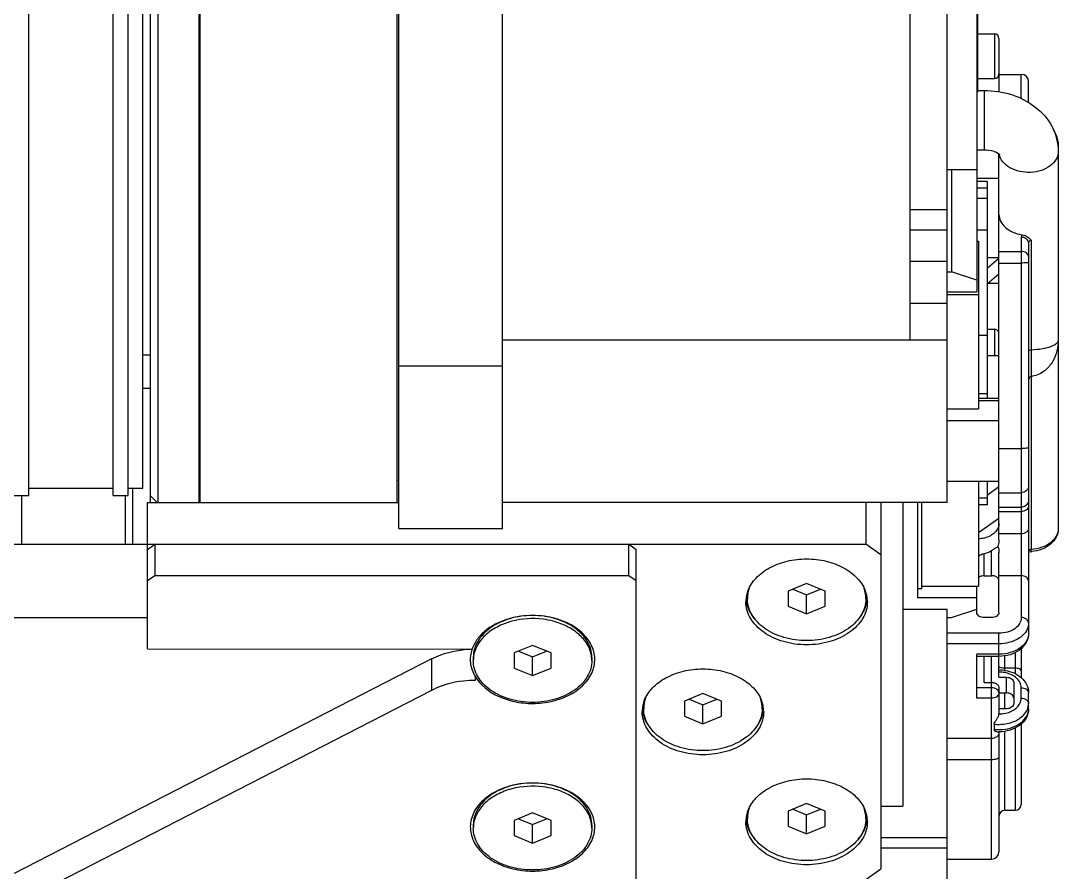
# Model space of a CAD drawing. Header units: millimetres. Extents: x 0 to 841, y 0 to 594.
# Drawn here: x 315.53 to 350.55, y 300.23 to 328.98 of the extents above; entities that cross this region are included whole.
import ezdxf

# ---------------------------------------------------------------- set-up
doc = ezdxf.new("R2010")
doc.units = ezdxf.units.MM
doc.header["$LTSCALE"] = 46.255
doc.layers.get('0').update_dxf_attribs({"linetype": 'CONTINUOUS'})
doc.layers.add('AXIS', color=7, linetype='CONTINUOUS')

msp = doc.modelspace()

# ---------------------------------------------------------------- linework, layer by layer
at = {"color": 7, "linetype": 'CONTINUOUS'}
for p, q in [((320.155, 344.201), (320.155, 312.718)), ((328.296, 311.834), (328.296, 344.201)), ((331.796, 311.834), (331.796, 344.201)), ((346.796, 312.718), (346.796, 344.201)), ((318.655, 312.951), (318.655, 343.951)), ((319.155, 312.951), (319.155, 343.951)), ((319.905, 343.951), (319.905, 312.718)), ((319.655, 313.201), (319.655, 343.701)), ((345.546, 318.198), (345.546, 343.443)), ((347.796, 332.951), (347.796, 323.952)), ((315.805, 312.951), (315.805, 331.03)), ((347.816, 330.326), (347.816, 326.576)), ((347.816, 328.53), (348.396, 328.53)), ((348.396, 328.53), (348.396, 327.03)), ((348.546, 328.38), (348.546, 327.18)), ((347.816, 327.03), (348.396, 327.03)), ((348.546, 327.166), (349.296, 327.166)), ((348.546, 327.166), (348.546, 326.577)), ((349.296, 326.341), (349.296, 327.166)), ((349.546, 326.208), (349.546, 326.916)), ((347.816, 326.576), (347.796, 326.557)), ((347.816, 326.623), (348.046, 326.623)), ((348.046, 326.623), (348.046, 324.623)), ((347.796, 324.623), (348.046, 324.623)), ((350.546, 324.811), (350.546, 311.834)), ((348.546, 311.458), (348.546, 324.482)), ((321.586, 324.035), (321.555, 324.035)), ((346.946, 323.951), (346.946, 320.497)), ((347.796, 323.951), (347.796, 319.825)), ((347.796, 323.666), (348.546, 323.666)), ((348.146, 323.545), (347.796, 323.545)), ((348.146, 323.545), (348.146, 316.221)), ((348.146, 323.325), (347.796, 323.325)), ((348.146, 322.971), (347.796, 322.971)), ((321.586, 322.535), (321.555, 322.535)), ((345.546, 322.608), (346.796, 322.608)), ((345.546, 321.92), (346.796, 321.92)), ((348.146, 321.911), (347.796, 321.911)), ((347.796, 321.534), (347.851, 321.534)), ((347.851, 321.534), (347.851, 315.876)), ((349.296, 321.666), (349.296, 308.829)), ((349.546, 321.49), (349.546, 308.299)), ((349.63, 321.569), (349.637, 321.56)), ((349.637, 321.56), (349.637, 311.13)), ((348.546, 321.19), (349.296, 321.19)), ((346.796, 320.85), (345.546, 320.85)), ((348.146, 320.982), (348.546, 320.982)), ((348.546, 320.956), (348.146, 320.611)), ((348.546, 320.797), (349.296, 320.797)), ((346.796, 320.497), (346.946, 320.497)), ((347.796, 320.214), (346.946, 320.497)), ((348.546, 320.426), (348.146, 320.08)), ((348.183, 320.113), (348.546, 320.113)), ((346.796, 319.825), (347.796, 319.825)), ((346.796, 319.738), (347.851, 319.738)), ((346.796, 319.436), (345.546, 319.436)), ((347.851, 318.357), (348.146, 318.357)), ((348.146, 318.56), (348.396, 318.56)), ((348.396, 318.56), (348.396, 317.681)), ((346.796, 318.198), (331.796, 318.198)), ((319.655, 317.701), (319.905, 317.701)), ((348.146, 317.681), (348.546, 317.681)), ((331.796, 317.315), (328.296, 317.315)), ((319.655, 316.574), (319.905, 316.574)), ((321.586, 316.729), (321.555, 316.729)), ((347.851, 316.392), (348.146, 316.392)), ((348.546, 316.221), (347.851, 316.221)), ((346.796, 315.876), (347.851, 315.876)), ((348.546, 316.148), (347.851, 316.148)), ((348.546, 315.476), (346.796, 315.476)), ((321.586, 315.229), (321.555, 315.229)), ((348.546, 314.538), (349.296, 314.538)), ((348.546, 313.428), (346.796, 313.428)), ((347.851, 313.428), (347.851, 309.884)), ((348.146, 313.428), (348.146, 312.64)), ((315.805, 313.201), (318.655, 313.201)), ((319.155, 313.201), (319.655, 313.201)), ((319.305, 313.201), (319.305, 311.304)), ((348.146, 312.966), (348.546, 313.249)), ((348.546, 313.043), (349.296, 313.043)), ((315.305, 312.951), (315.805, 312.951)), ((315.555, 312.951), (315.555, 311.304)), ((318.655, 312.951), (319.155, 312.951)), ((319.055, 312.951), (319.055, 311.304)), ((319.805, 312.718), (328.296, 312.718)), ((319.805, 307.769), (319.805, 312.718)), ((319.905, 312.951), (320.138, 312.718)), ((346.796, 312.718), (331.796, 312.718)), ((344.055, 312.718), (344.055, 311.304)), ((344.555, 312.718), (344.555, 300.344)), ((345.296, 312.718), (345.296, 302.465)), ((345.796, 312.718), (345.796, 309.501)), ((345.946, 309.799), (345.946, 312.718)), ((348.146, 312.86), (347.851, 312.86)), ((348.146, 312.64), (347.851, 312.64)), ((348.546, 312.556), (349.296, 312.556)), ((348.546, 312.411), (349.296, 312.411)), ((347.851, 311.696), (348.546, 312.188)), ((328.296, 311.834), (331.796, 311.834)), ((349.296, 311.658), (348.546, 311.658)), ((305.555, 311.304), (344.055, 311.304)), ((319.805, 311.127), (320.055, 311.304)), ((320.055, 311.304), (320.055, 310.243)), ((336.055, 311.304), (336.305, 311.127)), ((336.055, 310.243), (336.055, 311.304)), ((344.555, 310.951), (344.055, 311.304)), ((336.305, 299.107), (336.305, 311.127)), ((348.046, 310.243), (348.046, 310.981)), ((348.296, 310.243), (348.296, 311.086)), ((348.546, 309.006), (348.546, 311.013)), ((320.055, 310.243), (319.805, 310.067)), ((336.055, 310.243), (320.055, 310.243)), ((336.305, 310.067), (336.055, 310.243)), ((348.046, 310.243), (348.296, 310.243)), ((349.296, 310.243), (348.546, 310.243)), ((342.055, 309.976), (341.43, 309.721)), ((342.68, 309.721), (342.055, 309.976)), ((345.946, 309.884), (347.851, 309.884)), ((347.796, 309.006), (347.796, 309.884)), ((340.055, 309.572), (340.055, 309.466)), ((341.43, 309.721), (341.43, 309.211)), ((341.585, 309.784), (342.055, 309.592)), ((342.055, 309.592), (342.526, 309.784)), ((342.055, 308.955), (342.055, 309.592)), ((342.68, 309.211), (342.68, 309.721)), ((344.055, 309.572), (344.055, 309.466)), ((345.946, 309.799), (345.796, 309.799)), ((341.43, 309.211), (342.055, 308.955)), ((342.055, 308.955), (342.68, 309.211)), ((347.796, 309.501), (345.796, 309.501)), ((309.805, 308.829), (319.805, 308.829)), ((345.296, 309.112), (346.796, 309.112)), ((346.796, 295.571), (346.796, 309.112)), ((346.796, 308.829), (346.946, 308.829)), ((346.946, 308.829), (347.796, 309.112)), ((348.296, 308.829), (348.046, 308.829)), ((348.546, 308.299), (346.796, 308.299)), ((348.546, 306.814), (348.546, 308.299)), ((332.805, 307.89), (332.18, 307.635)), ((333.43, 307.635), (332.805, 307.89)), ((348.546, 307.945), (346.796, 307.945)), ((349.296, 307.792), (349.296, 306.79)), ((329.398, 307.431), (315.305, 300.191)), ((319.805, 307.769), (330.769, 307.768)), ((329.398, 307.431), (329.398, 306.37)), ((330.805, 307.486), (330.805, 307.38)), ((332.18, 307.635), (332.18, 307.125)), ((332.335, 307.698), (332.805, 307.506)), ((332.805, 307.506), (333.276, 307.698)), ((332.805, 306.869), (332.805, 307.506)), ((333.43, 307.125), (333.43, 307.635)), ((334.805, 307.486), (334.805, 307.38)), ((348.546, 307.592), (347.796, 307.592)), ((347.796, 306.107), (347.796, 307.592)), ((348.546, 307.519), (347.796, 307.519)), ((348.046, 306.637), (348.046, 307.519)), ((348.296, 300.674), (348.296, 307.521)), ((348.746, 307.039), (348.746, 307.543)), ((349.096, 307.651), (349.096, 306.931)), ((332.18, 307.125), (332.805, 306.869)), ((332.805, 306.869), (333.43, 307.125)), ((349.096, 307.117), (348.746, 307.117)), ((330.867, 306.843), (330.867, 306.708)), ((348.546, 306.814), (348.796, 306.814)), ((348.796, 306.284), (348.796, 306.814)), ((348.296, 306.46), (347.796, 306.46)), ((348.046, 306.637), (348.296, 306.637)), ((348.546, 306.46), (348.546, 305.577)), ((349.046, 306.637), (349.046, 305.93)), ((349.296, 306.107), (349.296, 306.46)), ((329.398, 306.37), (316.305, 299.644)), ((338.555, 306.264), (337.93, 306.009)), ((338.085, 306.072), (338.555, 305.879)), ((339.18, 306.009), (338.555, 306.264)), ((338.555, 305.879), (339.026, 306.072)), ((348.296, 306.107), (347.796, 306.107)), ((348.546, 306.284), (348.796, 306.284)), ((348.746, 305.753), (348.746, 306.284)), ((349.546, 305.753), (349.546, 306.284)), ((336.555, 305.859), (336.555, 305.753)), ((337.93, 306.009), (337.93, 305.498)), ((338.555, 305.243), (338.555, 305.879)), ((339.18, 305.498), (339.18, 306.009)), ((340.555, 305.859), (340.555, 305.753)), ((348.796, 305.753), (348.546, 305.753)), ((337.93, 305.498), (338.555, 305.243)), ((338.555, 305.243), (339.18, 305.498)), ((348.379, 305.233), (348.379, 305.056)), ((348.546, 304.975), (348.546, 300.924)), ((348.746, 302.324), (348.746, 304.995)), ((349.096, 305.109), (349.096, 302.324)), ((349.296, 305.247), (349.296, 302.524)), ((348.296, 304.748), (346.796, 304.748)), ((348.296, 304.031), (346.796, 304.031)), ((342.055, 302.551), (341.43, 302.296)), ((342.68, 302.296), (342.055, 302.551)), ((332.805, 302.233), (332.18, 301.978)), ((333.43, 301.978), (332.805, 302.233)), ((341.43, 302.296), (341.43, 301.786)), ((341.585, 302.359), (342.055, 302.167)), ((342.055, 302.167), (342.526, 302.359)), ((342.68, 301.786), (342.68, 302.296)), ((344.555, 302.465), (345.296, 302.465)), ((348.746, 302.324), (349.096, 302.324)), ((330.805, 301.829), (330.805, 301.723)), ((332.18, 301.978), (332.18, 301.468)), ((332.335, 302.041), (332.805, 301.849)), ((332.805, 301.849), (333.276, 302.041)), ((332.805, 301.213), (332.805, 301.849)), ((333.43, 301.468), (333.43, 301.978)), ((334.805, 301.829), (334.805, 301.723)), ((340.055, 302.147), (340.055, 302.041)), ((342.055, 301.531), (342.055, 302.167)), ((344.055, 302.147), (344.055, 302.041)), ((341.43, 301.786), (342.055, 301.531)), ((342.055, 301.531), (342.68, 301.786)), ((332.18, 301.468), (332.805, 301.213)), ((332.805, 301.213), (333.43, 301.468)), ((344.555, 301.405), (346.796, 301.405)), ((344.555, 301.051), (346.796, 301.051)), ((346.796, 300.674), (348.296, 300.674)), ((344.055, 299.99), (344.555, 300.344))]:
    msp.add_line(p, q, dxfattribs=at)
at = {"color": 2, "linetype": 'CONTINUOUS'}
for p, q in [((324.345, 312.718), (324.34, 312.719)), ((324.833, 312.719), (324.828, 312.718))]:
    msp.add_line(p, q, dxfattribs=at)
at = {"color": 7, "linetype": 'CONTINUOUS'}
msp.add_lwpolyline([(350.546, 324.811), (350.512, 325.044), (350.397, 325.283), (350.364, 325.319)], dxfattribs=at)
for centre, radius, start, end in [((348.396, 328.38), 0.15, 0, 90), ((348.396, 327.18), 0.15, 270, 360), ((349.296, 326.916), 0.25, 0, 90), ((348.384, 324.281), 0.259, 49.0393, 50.5025), ((348.396, 318.41), 0.15, 18, 90), ((349.548, 317.768), 0.802, 276.4286, 279.1214), ((349.548, 312.343), 1.289, 273.6934, 274.5695), ((341.061, 309.571), 1.006, 172.4814, 179.9845), ((341.059, 309.466), 1.003, 173.9733, 179.991), ((343.05, 309.571), 1.006, 0.0155, 7.5186), ((343.052, 309.466), 1.003, 0.009, 6.0267), ((332.775, 306.137), 2.761, 100.2606, 105.4884), ((332.793, 306.043), 2.856, 97.6499, 100.2773), ((332.805, 305.95), 2.95, 89.9926, 97.639), ((331.809, 307.38), 1.003, 173.9697, 179.9912), ((333.802, 307.38), 1.003, 0.0088, 6.0303), ((348.546, 305.94), 1.051, 89.1036, 89.9996), ((348.547, 305.946), 1.045, 79.2797, 89.1374), ((348.296, 306.288), 0.349, 85.9298, 89.9926), ((337.561, 305.859), 1.006, 172.4814, 179.9845), ((337.559, 305.753), 1.003, 173.9733, 179.991), ((339.55, 305.859), 1.006, 0.0155, 7.5186), ((339.552, 305.753), 1.003, 0.009, 6.0267), ((348.546, 306.453), 1.407, 263.1866, 270.0704), ((348.546, 306.288), 1.315, 266.917, 269.9977), ((348.547, 306.458), 1.411, 270.0397, 274.9245), ((349.096, 302.524), 0.2, 270, 360), ((341.061, 302.147), 1.006, 172.4814, 179.9845), ((343.05, 302.147), 1.006, 0.0155, 7.5186), ((348.746, 302.124), 0.2, 90, 180), ((331.809, 301.723), 1.003, 173.9697, 179.9912), ((333.802, 301.723), 1.003, 0.0088, 6.0303), ((341.059, 302.041), 1.003, 173.9733, 179.991), ((343.052, 302.041), 1.003, 0.009, 6.0267), ((348.296, 300.924), 0.25, 270, 360)]:
    msp.add_arc(centre, radius, start, end, dxfattribs=at)
for points, knots in [([(348.046, 326.623), (348.358, 326.623), (348.975, 326.532), (349.798, 326.117), (350.396, 325.436), (350.546, 324.849), (350.546, 324.562)], [0, 0, 0, 0, 0.261558, 0.514643, 0.759073, 1, 1, 1, 1]), ([(350.476, 325.065), (350.488, 325.045), (350.527, 324.966), (350.546, 324.876), (350.546, 324.811)], [0, 0, 0, 0, 0.260547, 1, 1, 1, 1]), ([(348.046, 324.623), (348.155, 324.623), (348.332, 324.598), (348.497, 324.524), (348.549, 324.481)], [0, 0, 0, 0, 0.614755, 1, 1, 1, 1]), ([(350.546, 324.562), (350.546, 324.473), (350.491, 324.281), (350.277, 324.056), (349.972, 323.905), (349.614, 323.841), (349.248, 323.871), (348.919, 323.992), (348.667, 324.191), (348.574, 324.375), (348.556, 324.466)], [0, 0, 0, 0, 0.103717, 0.219277, 0.350269, 0.492103, 0.635767, 0.771586, 0.892878, 1, 1, 1, 1]), ([(348.546, 322.441), (348.546, 322.361), (348.589, 322.193), (348.761, 321.983), (349.013, 321.827), (349.213, 321.77), (349.318, 321.753)], [0, 0, 0, 0, 0.21436, 0.449027, 0.712414, 1, 1, 1, 1]), ([(349.546, 321.49), (349.546, 321.538), (349.472, 321.643), (349.358, 321.666), (349.296, 321.666)], [0, 0, 0, 0, 0.440232, 1, 1, 1, 1]), ([(349.318, 321.753), (349.384, 321.742), (349.504, 321.698), (349.592, 321.611), (349.63, 321.569)], [0, 0, 0, 0, 0.541221, 1, 1, 1, 1]), ([(349.637, 321.56), (349.614, 321.559), (349.572, 321.548), (349.546, 321.508), (349.546, 321.49)], [0, 0, 0, 0, 0.558414, 1, 1, 1, 1]), ([(349.546, 321.013), (349.546, 321.061), (349.472, 321.166), (349.358, 321.19), (349.296, 321.19)], [0, 0, 0, 0, 0.440232, 1, 1, 1, 1]), ([(349.546, 320.817), (349.546, 320.815), (349.538, 320.812), (349.525, 320.809), (349.501, 320.805), (349.457, 320.802), (349.387, 320.798), (349.328, 320.797), (349.296, 320.797)], [0, 0, 0, 0, 0.0242, 0.082343, 0.17496, 0.298683, 0.62066, 1, 1, 1, 1]), ([(350.546, 318.198), (350.546, 318.154), (350.498, 318.083), (350.404, 318.021), (350.247, 317.948), (349.988, 317.886), (349.762, 317.865), (349.637, 317.861)], [0, 0, 0, 0, 0.129349, 0.221279, 0.336035, 0.633317, 1, 1, 1, 1]), ([(350.546, 318.198), (350.546, 318.077), (350.517, 317.828), (350.375, 317.467), (350.107, 317.135), (349.829, 317.001), (349.675, 316.976)], [0, 0, 0, 0, 0.225721, 0.458656, 0.710353, 1, 1, 1, 1]), ([(349.637, 317.861), (349.615, 317.86), (349.585, 317.858), (349.546, 317.838), (349.546, 317.827)], [0, 0, 0, 0, 0.672331, 1, 1, 1, 1]), ([(349.637, 316.971), (349.614, 316.968), (349.573, 316.942), (349.555, 316.901), (349.55, 316.882)], [0, 0, 0, 0, 0.541087, 1, 1, 1, 1]), ([(349.546, 314.557), (349.546, 314.555), (349.538, 314.552), (349.525, 314.549), (349.501, 314.546), (349.457, 314.542), (349.387, 314.539), (349.328, 314.538), (349.296, 314.538)], [0, 0, 0, 0, 0.0242, 0.082343, 0.17496, 0.298683, 0.62066, 1, 1, 1, 1]), ([(349.546, 313.292), (349.546, 313.228), (349.493, 313.096), (349.36, 313.043), (349.296, 313.043)], [0, 0, 0, 0, 0.499474, 1, 1, 1, 1]), ([(349.527, 312.71), (349.509, 312.665), (349.444, 312.585), (349.345, 312.556), (349.296, 312.556)], [0, 0, 0, 0, 0.499535, 1, 1, 1, 1]), ([(349.546, 312.588), (349.546, 312.539), (349.472, 312.434), (349.358, 312.411), (349.296, 312.411)], [0, 0, 0, 0, 0.440232, 1, 1, 1, 1]), ([(348.51, 311.847), (348.46, 311.739), (348.253, 311.552), (347.992, 311.49), (347.852, 311.482)], [0, 0, 0, 0, 0.457281, 1, 1, 1, 1]), ([(349.546, 311.834), (349.546, 311.786), (349.472, 311.681), (349.358, 311.658), (349.296, 311.658)], [0, 0, 0, 0, 0.440232, 1, 1, 1, 1]), ([(350.546, 311.834), (350.546, 311.746), (350.493, 311.558), (350.285, 311.335), (349.988, 311.182), (349.757, 311.138), (349.637, 311.13)], [0, 0, 0, 0, 0.21119, 0.445971, 0.711731, 1, 1, 1, 1]), ([(350.546, 311.834), (350.546, 311.734), (350.494, 311.526), (350.284, 311.279), (349.991, 311.116), (349.766, 311.068), (349.65, 311.058)], [0, 0, 0, 0, 0.233927, 0.475504, 0.731081, 1, 1, 1, 1]), ([(348.546, 311.458), (348.546, 311.44), (348.543, 311.364), (348.527, 311.289), (348.511, 311.234)], [0, 0, 0, 0, 0.239246, 1, 1, 1, 1]), ([(348.046, 310.981), (348.028, 310.976), (347.957, 310.955), (347.887, 310.921), (347.848, 310.882)], [0, 0, 0, 0, 0.259545, 1, 1, 1, 1]), ([(348.296, 311.086), (348.278, 311.074), (348.199, 311.029), (348.113, 310.998), (348.046, 310.981)], [0, 0, 0, 0, 0.240693, 1, 1, 1, 1]), ([(348.511, 311.234), (348.487, 311.209), (348.415, 311.158), (348.341, 311.114), (348.296, 311.086)], [0, 0, 0, 0, 0.397886, 1, 1, 1, 1]), ([(349.637, 311.13), (349.628, 311.13), (349.596, 311.125), (349.564, 311.105), (349.553, 311.084)], [0, 0, 0, 0, 0.280469, 1, 1, 1, 1]), ([(349.631, 311.057), (349.633, 311.057), (349.634, 311.066), (349.637, 311.087), (349.637, 311.112), (349.637, 311.13)], [0, 0, 0, 0, 0.076815, 0.271384, 1, 1, 1, 1]), ([(348.046, 310.243), (348.027, 310.243), (347.957, 310.238), (347.886, 310.209), (347.848, 310.174)], [0, 0, 0, 0, 0.267745, 1, 1, 1, 1]), ([(348.473, 310.192), (348.461, 310.2), (348.407, 310.231), (348.344, 310.243), (348.296, 310.243)], [0, 0, 0, 0, 0.23556, 1, 1, 1, 1]), ([(349.546, 310.067), (349.546, 310.115), (349.472, 310.22), (349.358, 310.243), (349.296, 310.243)], [0, 0, 0, 0, 0.440232, 1, 1, 1, 1]), ([(348.546, 310.067), (348.546, 310.078), (348.539, 310.128), (348.504, 310.17), (348.473, 310.192)], [0, 0, 0, 0, 0.234393, 1, 1, 1, 1]), ([(340.118, 309.817), (340.111, 309.797), (340.084, 309.717), (340.067, 309.633), (340.061, 309.571)], [0, 0, 0, 0, 0.252964, 1, 1, 1, 1]), ([(344.05, 309.571), (344.047, 309.592), (344.036, 309.675), (344.014, 309.757), (343.993, 309.817)], [0, 0, 0, 0, 0.247918, 1, 1, 1, 1]), ([(344.055, 309.466), (344.055, 309.373), (344.028, 309.183), (343.91, 308.913), (343.721, 308.667), (343.375, 308.373), (342.812, 308.119), (342.055, 308.017), (341.299, 308.119), (340.735, 308.373), (340.389, 308.667), (340.2, 308.913), (340.082, 309.183), (340.055, 309.373), (340.055, 309.466)], [0, 0, 0, 0, 0.05173, 0.105334, 0.162249, 0.223216, 0.356476, 0.5, 0.643524, 0.776784, 0.837751, 0.894666, 0.94827, 1, 1, 1, 1]), ([(332.805, 308.9), (332.548, 308.9), (332.163, 308.848), (331.696, 308.673), (331.391, 308.499), (331.139, 308.285), (330.95, 308.038), (330.832, 307.769), (330.805, 307.579), (330.805, 307.486)], [0, 0, 0, 0, 0.28679, 0.42395, 0.553971, 0.675795, 0.789521, 0.896634, 1, 1, 1, 1]), ([(334.805, 307.486), (334.805, 307.579), (334.778, 307.769), (334.66, 308.038), (334.471, 308.285), (334.219, 308.499), (333.915, 308.673), (333.447, 308.848), (333.063, 308.9), (332.805, 308.9)], [0, 0, 0, 0, 0.103366, 0.210479, 0.324205, 0.446029, 0.57605, 0.71321, 1, 1, 1, 1]), ([(348.046, 308.829), (347.985, 308.829), (347.871, 308.853), (347.796, 308.958), (347.796, 309.006)], [0, 0, 0, 0, 0.559768, 1, 1, 1, 1]), ([(348.546, 309.006), (348.546, 308.958), (348.472, 308.853), (348.358, 308.829), (348.296, 308.829)], [0, 0, 0, 0, 0.440232, 1, 1, 1, 1]), ([(349.296, 308.829), (349.296, 308.759), (349.251, 308.608), (349.076, 308.435), (348.831, 308.324), (348.643, 308.299), (348.546, 308.299)], [0, 0, 0, 0, 0.209484, 0.444665, 0.712006, 1, 1, 1, 1]), ([(349.546, 308.652), (349.546, 308.701), (349.472, 308.806), (349.358, 308.829), (349.296, 308.829)], [0, 0, 0, 0, 0.440232, 1, 1, 1, 1]), ([(332.038, 308.797), (331.886, 308.755), (331.599, 308.648), (331.223, 308.413), (330.934, 308.12), (330.807, 307.887), (330.766, 307.769)], [0, 0, 0, 0, 0.278354, 0.538675, 0.778499, 1, 1, 1, 1]), ([(332.102, 308.704), (331.931, 308.658), (331.683, 308.564), (331.391, 308.386), (331.148, 308.19), (330.958, 307.952), (330.846, 307.688), (330.818, 307.552), (330.811, 307.485)], [0, 0, 0, 0, 0.283325, 0.417145, 0.544788, 0.781097, 0.892087, 1, 1, 1, 1]), ([(333.508, 308.704), (333.395, 308.734), (332.931, 308.824), (332.444, 308.795), (332.102, 308.704)], [0, 0, 0, 0, 0.24902, 1, 1, 1, 1]), ([(334.8, 307.485), (334.793, 307.552), (334.764, 307.688), (334.653, 307.952), (334.463, 308.19), (334.22, 308.386), (333.927, 308.564), (333.68, 308.658), (333.508, 308.704)], [0, 0, 0, 0, 0.107913, 0.218903, 0.455212, 0.582855, 0.716675, 1, 1, 1, 1]), ([(349.546, 308.652), (349.546, 308.578), (349.51, 308.421), (349.414, 308.293), (349.355, 308.237)], [0, 0, 0, 0, 0.479609, 1, 1, 1, 1]), ([(349.546, 308.299), (349.546, 308.191), (349.485, 307.967), (349.246, 307.711), (348.918, 307.554), (348.672, 307.519), (348.546, 307.519)], [0, 0, 0, 0, 0.232515, 0.473909, 0.730703, 1, 1, 1, 1]), ([(349.546, 308.299), (349.546, 308.205), (349.486, 308.004), (349.253, 307.774), (348.925, 307.625), (348.675, 307.592), (348.546, 307.592)], [0, 0, 0, 0, 0.209493, 0.444666, 0.711995, 1, 1, 1, 1]), ([(349.355, 308.237), (349.307, 308.19), (349.073, 308.014), (348.77, 307.945), (348.546, 307.945)], [0, 0, 0, 0, 0.230386, 1, 1, 1, 1]), ([(329.398, 307.431), (329.499, 307.483), (329.933, 307.672), (330.41, 307.758), (330.769, 307.768)], [0, 0, 0, 0, 0.2406, 1, 1, 1, 1]), ([(330.763, 307.767), (330.71, 307.618), (330.665, 307.288), (330.786, 306.981), (330.867, 306.843)], [0, 0, 0, 0, 0.496565, 1, 1, 1, 1]), ([(334.805, 307.38), (334.805, 307.287), (334.778, 307.097), (334.66, 306.827), (334.471, 306.581), (334.126, 306.287), (333.682, 306.087), (333.194, 305.983), (332.805, 305.956), (332.416, 305.983), (331.929, 306.087), (331.485, 306.287), (331.139, 306.581), (330.95, 306.827), (330.832, 307.097), (330.805, 307.287), (330.805, 307.38)], [0, 0, 0, 0, 0.051692, 0.105258, 0.162132, 0.223055, 0.356218, 0.427422, 0.5, 0.572578, 0.643782, 0.776945, 0.837868, 0.894742, 0.948308, 1, 1, 1, 1]), ([(348.67, 307.122), (348.639, 307.127), (348.593, 307.135), (348.546, 307.173), (348.546, 307.191)], [0, 0, 0, 0, 0.638371, 1, 1, 1, 1]), ([(349.296, 307.043), (349.296, 307.069), (349.21, 307.113), (349.144, 307.117), (349.096, 307.117)], [0, 0, 0, 0, 0.35425, 1, 1, 1, 1]), ([(330.867, 306.843), (331.04, 306.55), (331.497, 306.198), (332.2, 305.972), (332.601, 305.93), (332.805, 305.93)], [0, 0, 0, 0, 0.459791, 0.724171, 1, 1, 1, 1]), ([(348.546, 307.064), (348.617, 307.064), (348.887, 307.043), (349.155, 306.931), (349.304, 306.797)], [0, 0, 0, 0, 0.261195, 1, 1, 1, 1]), ([(349.296, 306.46), (349.296, 306.519), (349.266, 306.642), (349.143, 306.797), (348.962, 306.913), (348.818, 306.958), (348.741, 306.973)], [0, 0, 0, 0, 0.215193, 0.449927, 0.712799, 1, 1, 1, 1]), ([(348.796, 306.814), (348.858, 306.814), (348.972, 306.791), (349.046, 306.686), (349.046, 306.637)], [0, 0, 0, 0, 0.559768, 1, 1, 1, 1]), ([(330.867, 306.708), (330.737, 306.708), (330.233, 306.68), (329.731, 306.542), (329.398, 306.37)], [0, 0, 0, 0, 0.258432, 1, 1, 1, 1]), ([(348.321, 306.636), (348.335, 306.635), (348.389, 306.628), (348.441, 306.608), (348.473, 306.585)], [0, 0, 0, 0, 0.263239, 1, 1, 1, 1]), ([(348.546, 306.284), (348.546, 306.32), (348.507, 306.399), (348.432, 306.436), (348.39, 306.448)], [0, 0, 0, 0, 0.4514, 1, 1, 1, 1]), ([(348.473, 306.585), (348.484, 306.578), (348.522, 306.546), (348.546, 306.496), (348.546, 306.46)], [0, 0, 0, 0, 0.277318, 1, 1, 1, 1]), ([(349.296, 306.46), (349.358, 306.46), (349.472, 306.437), (349.546, 306.332), (349.546, 306.284)], [0, 0, 0, 0, 0.559768, 1, 1, 1, 1]), ([(336.618, 306.104), (336.611, 306.084), (336.584, 306.004), (336.567, 305.921), (336.561, 305.859)], [0, 0, 0, 0, 0.252964, 1, 1, 1, 1]), ([(340.55, 305.859), (340.547, 305.879), (340.536, 305.963), (340.514, 306.045), (340.493, 306.104)], [0, 0, 0, 0, 0.247918, 1, 1, 1, 1]), ([(348.546, 306.284), (348.546, 306.235), (348.472, 306.13), (348.358, 306.107), (348.296, 306.107)], [0, 0, 0, 0, 0.440263, 1, 1, 1, 1]), ([(349.046, 306.107), (349.046, 306.155), (348.972, 306.26), (348.858, 306.284), (348.796, 306.284)], [0, 0, 0, 0, 0.440232, 1, 1, 1, 1]), ([(349.163, 305.805), (349.204, 305.847), (349.271, 305.94), (349.296, 306.053), (349.296, 306.107)], [0, 0, 0, 0, 0.519136, 1, 1, 1, 1]), ([(349.296, 306.107), (349.358, 306.107), (349.472, 306.084), (349.546, 305.978), (349.546, 305.93)], [0, 0, 0, 0, 0.559768, 1, 1, 1, 1]), ([(340.555, 305.753), (340.555, 305.66), (340.528, 305.47), (340.41, 305.201), (340.221, 304.954), (339.875, 304.661), (339.312, 304.406), (338.555, 304.304), (337.799, 304.406), (337.235, 304.661), (336.889, 304.954), (336.7, 305.201), (336.582, 305.47), (336.555, 305.66), (336.555, 305.753)], [0, 0, 0, 0, 0.05173, 0.105334, 0.162249, 0.223216, 0.356476, 0.5, 0.643524, 0.776784, 0.837751, 0.894666, 0.94827, 1, 1, 1, 1]), ([(349.546, 305.753), (349.546, 305.645), (349.485, 305.421), (349.246, 305.165), (348.918, 305.008), (348.672, 304.973), (348.546, 304.973)], [0, 0, 0, 0, 0.232503, 0.473844, 0.730648, 1, 1, 1, 1]), ([(348.546, 305.577), (348.592, 305.577), (348.767, 305.588), (348.94, 305.644), (349.049, 305.713)], [0, 0, 0, 0, 0.26147, 1, 1, 1, 1]), ([(348.668, 305.051), (348.785, 305.062), (349.008, 305.109), (349.296, 305.263), (349.496, 305.483), (349.546, 305.667), (349.546, 305.753)], [0, 0, 0, 0, 0.288189, 0.553472, 0.788143, 1, 1, 1, 1]), ([(349.046, 305.93), (349.046, 305.882), (348.972, 305.777), (348.858, 305.753), (348.796, 305.753)], [0, 0, 0, 0, 0.440232, 1, 1, 1, 1]), ([(349.079, 305.332), (349.129, 305.354), (349.301, 305.445), (349.45, 305.597), (349.505, 305.728)], [0, 0, 0, 0, 0.275501, 1, 1, 1, 1]), ([(348.379, 305.233), (348.379, 305.262), (348.417, 305.32), (348.475, 305.397), (348.526, 305.483), (348.546, 305.547), (348.546, 305.577)], [0, 0, 0, 0, 0.226231, 0.49545, 0.767946, 1, 1, 1, 1]), ([(348.379, 305.233), (348.439, 305.226), (348.676, 305.213), (348.918, 305.26), (349.079, 305.332)], [0, 0, 0, 0, 0.255552, 1, 1, 1, 1]), ([(348.476, 304.975), (348.454, 304.976), (348.41, 304.991), (348.379, 305.033), (348.379, 305.056)], [0, 0, 0, 0, 0.482722, 1, 1, 1, 1]), ([(348.546, 304.925), (348.546, 304.877), (348.472, 304.772), (348.358, 304.748), (348.296, 304.748)], [0, 0, 0, 0, 0.440232, 1, 1, 1, 1]), ([(348.546, 304.118), (348.546, 304.086), (348.436, 304.035), (348.356, 304.031), (348.296, 304.031)], [0, 0, 0, 0, 0.348793, 1, 1, 1, 1]), ([(332.805, 303.243), (332.548, 303.243), (332.163, 303.191), (331.696, 303.016), (331.391, 302.842), (331.139, 302.628), (330.95, 302.381), (330.832, 302.112), (330.805, 301.922), (330.805, 301.829)], [0, 0, 0, 0, 0.28679, 0.42395, 0.553971, 0.675795, 0.789521, 0.896634, 1, 1, 1, 1]), ([(334.805, 301.829), (334.805, 301.922), (334.778, 302.112), (334.66, 302.381), (334.471, 302.628), (334.219, 302.842), (333.915, 303.016), (333.447, 303.191), (333.063, 303.243), (332.805, 303.243)], [0, 0, 0, 0, 0.103366, 0.210479, 0.324205, 0.446029, 0.57605, 0.71321, 1, 1, 1, 1]), ([(332.102, 303.047), (331.931, 303.001), (331.683, 302.908), (331.391, 302.729), (331.148, 302.533), (330.958, 302.295), (330.846, 302.031), (330.818, 301.895), (330.811, 301.828)], [0, 0, 0, 0, 0.283325, 0.417145, 0.544788, 0.781097, 0.892087, 1, 1, 1, 1]), ([(333.508, 303.047), (333.395, 303.077), (332.931, 303.167), (332.444, 303.138), (332.102, 303.047)], [0, 0, 0, 0, 0.24902, 1, 1, 1, 1]), ([(334.8, 301.828), (334.793, 301.895), (334.764, 302.031), (334.653, 302.295), (334.463, 302.533), (334.22, 302.729), (333.927, 302.908), (333.68, 303.001), (333.508, 303.047)], [0, 0, 0, 0, 0.107913, 0.218903, 0.455212, 0.582855, 0.716675, 1, 1, 1, 1]), ([(340.118, 302.392), (340.111, 302.372), (340.084, 302.292), (340.067, 302.209), (340.061, 302.146)], [0, 0, 0, 0, 0.252964, 1, 1, 1, 1]), ([(344.05, 302.146), (344.047, 302.167), (344.036, 302.25), (344.014, 302.332), (343.993, 302.392)], [0, 0, 0, 0, 0.247918, 1, 1, 1, 1]), ([(344.055, 302.041), (344.055, 301.948), (344.028, 301.758), (343.91, 301.488), (343.721, 301.242), (343.375, 300.949), (342.812, 300.694), (342.055, 300.592), (341.299, 300.694), (340.735, 300.949), (340.389, 301.242), (340.2, 301.488), (340.082, 301.758), (340.055, 301.948), (340.055, 302.041)], [0, 0, 0, 0, 0.05173, 0.105334, 0.162249, 0.223216, 0.356476, 0.5, 0.643524, 0.776784, 0.837751, 0.894666, 0.94827, 1, 1, 1, 1]), ([(334.805, 301.723), (334.805, 301.63), (334.778, 301.44), (334.66, 301.17), (334.471, 300.924), (334.126, 300.63), (333.682, 300.43), (333.194, 300.327), (332.805, 300.3), (332.416, 300.327), (331.929, 300.43), (331.485, 300.63), (331.139, 300.924), (330.95, 301.17), (330.832, 301.44), (330.805, 301.63), (330.805, 301.723)], [0, 0, 0, 0, 0.051692, 0.105258, 0.162132, 0.223055, 0.356218, 0.427422, 0.5, 0.572578, 0.643782, 0.776945, 0.837868, 0.894742, 0.948308, 1, 1, 1, 1])]:
    msp.add_open_spline(points, degree=3, knots=knots, dxfattribs=at)
for points in [[(348.554, 324.477), (348.558, 324.473), (348.562, 324.47), (348.566, 324.466)], [(349.318, 321.753), (349.305, 321.726), (349.296, 321.696), (349.296, 321.666)], [(349.546, 312.805), (349.546, 312.773), (349.54, 312.74), (349.527, 312.71)], [(348.546, 312.011), (348.546, 311.955), (348.533, 311.898), (348.51, 311.847)], [(348.511, 311.234), (348.532, 311.162), (348.546, 311.088), (348.546, 311.013)], [(349.553, 311.084), (349.549, 311.077), (349.546, 311.068), (349.546, 311.06)], [(349.582, 311.048), (349.598, 311.053), (349.614, 311.056), (349.631, 311.057)], [(348.746, 307.117), (348.721, 307.117), (348.695, 307.119), (348.67, 307.122)], [(349.304, 306.797), (349.374, 306.733), (349.435, 306.657), (349.477, 306.572)], [(348.39, 306.448), (348.36, 306.456), (348.328, 306.46), (348.296, 306.46)], [(349.477, 306.572), (349.521, 306.484), (349.546, 306.383), (349.546, 306.284)], [(349.049, 305.713), (349.09, 305.739), (349.129, 305.77), (349.163, 305.805)], [(349.505, 305.728), (349.531, 305.791), (349.546, 305.861), (349.546, 305.93)]]:
    msp.add_open_spline(points, degree=3, dxfattribs=at)
at = {"layer": 'AXIS', "color": 7, "linetype": 'CONTINUOUS'}
for p, q in [((321.555, 312.718), (321.555, 344.201)), ((321.586, 312.718), (321.586, 344.201)), ((328.236, 312.718), (328.236, 344.201)), ((346.796, 323.951), (347.796, 323.951)), ((328.296, 313.451), (328.236, 313.451))]:
    msp.add_line(p, q, dxfattribs=at)
for centre, radius, start, end in [((341.045, 309.358), 1.04, 167.9498, 179.9332), ((341.092, 309.348), 1.088, 160.9426, 167.9565), ((341.118, 309.34), 1.116, 159.2598, 160.9616), ((342.992, 309.34), 1.116, 19.0384, 20.7402), ((343.019, 309.348), 1.088, 12.0435, 19.0574), ((343.066, 309.358), 1.04, 0.0668, 12.0502), ((332.806, 305.95), 2.95, 82.2606, 90.0076), ((332.818, 306.045), 2.854, 79.6599, 82.249), ((332.838, 306.148), 2.75, 73.8641, 79.6827), ((337.618, 305.627), 1.116, 159.2598, 160.9616), ((339.492, 305.627), 1.116, 19.0384, 20.7402), ((337.545, 305.646), 1.04, 167.9498, 179.9332), ((337.592, 305.636), 1.088, 160.9426, 167.9565), ((339.519, 305.636), 1.088, 12.0435, 19.0574), ((339.566, 305.646), 1.04, 0.0668, 12.0502), ((332.805, 300.294), 2.95, 89.9924, 97.7394), ((332.806, 300.294), 2.95, 82.2606, 90.0076), ((332.773, 300.491), 2.75, 100.3173, 106.1359), ((332.793, 300.388), 2.854, 97.751, 100.3401), ((332.818, 300.388), 2.854, 79.6599, 82.249), ((332.838, 300.491), 2.75, 73.8641, 79.6827), ((341.092, 301.924), 1.088, 160.9426, 167.9565), ((341.118, 301.915), 1.116, 159.2598, 160.9616), ((342.992, 301.915), 1.116, 19.0384, 20.7402), ((343.019, 301.924), 1.088, 12.0435, 19.0574), ((341.045, 301.934), 1.04, 167.9498, 179.9332), ((343.066, 301.934), 1.04, 0.0668, 12.0502)]:
    msp.add_arc(centre, radius, start, end, dxfattribs=at)
for points, knots in [([(340.075, 309.735), (340.135, 309.894), (340.343, 310.203), (340.811, 310.544), (341.401, 310.76), (342.055, 310.834), (342.709, 310.76), (343.299, 310.544), (343.768, 310.203), (343.975, 309.894), (344.035, 309.735)], [0, 0, 0, 0, 0.107508, 0.227889, 0.360393, 0.5, 0.639607, 0.772111, 0.892492, 1, 1, 1, 1]), ([(344.105, 309.36), (344.105, 309.167), (343.98, 308.755), (343.503, 308.282), (342.831, 307.979), (342.055, 307.874), (341.279, 307.979), (340.608, 308.282), (340.13, 308.755), (340.005, 309.167), (340.005, 309.36)], [0, 0, 0, 0, 0.104742, 0.222328, 0.356016, 0.5, 0.643984, 0.777672, 0.895258, 1, 1, 1, 1]), ([(340.02, 309.365), (340.025, 309.333), (340.053, 309.203), (340.105, 309.079), (340.155, 308.992)], [0, 0, 0, 0, 0.245301, 1, 1, 1, 1]), ([(343.955, 308.992), (343.972, 309.022), (344.033, 309.139), (344.074, 309.268), (344.091, 309.365)], [0, 0, 0, 0, 0.256426, 1, 1, 1, 1]), ([(332.805, 305.93), (333.03, 305.93), (333.469, 305.98), (334.069, 306.197), (334.548, 306.541), (334.856, 306.986), (334.942, 307.495), (334.783, 307.99), (334.417, 308.407), (334.084, 308.603), (333.9, 308.682)], [0, 0, 0, 0, 0.148751, 0.290053, 0.418631, 0.533565, 0.640094, 0.748279, 0.867155, 1, 1, 1, 1]), ([(333.9, 308.682), (333.876, 308.692), (333.779, 308.733), (333.678, 308.767), (333.602, 308.789)], [0, 0, 0, 0, 0.246658, 1, 1, 1, 1]), ([(336.575, 306.022), (336.635, 306.182), (336.843, 306.491), (337.311, 306.831), (337.901, 307.048), (338.555, 307.122), (339.209, 307.048), (339.799, 306.831), (340.268, 306.491), (340.475, 306.182), (340.535, 306.022)], [0, 0, 0, 0, 0.107508, 0.227889, 0.360393, 0.5, 0.639607, 0.772111, 0.892492, 1, 1, 1, 1]), ([(340.605, 305.647), (340.605, 305.455), (340.48, 305.043), (340.003, 304.57), (339.331, 304.267), (338.555, 304.162), (337.779, 304.267), (337.108, 304.57), (336.63, 305.043), (336.505, 305.455), (336.505, 305.647)], [0, 0, 0, 0, 0.104742, 0.222328, 0.356016, 0.5, 0.643984, 0.777672, 0.895258, 1, 1, 1, 1]), ([(336.52, 305.653), (336.525, 305.621), (336.553, 305.491), (336.605, 305.367), (336.655, 305.28)], [0, 0, 0, 0, 0.245301, 1, 1, 1, 1]), ([(340.455, 305.28), (340.472, 305.309), (340.533, 305.427), (340.574, 305.555), (340.591, 305.653)], [0, 0, 0, 0, 0.256426, 1, 1, 1, 1]), ([(340.075, 302.31), (340.135, 302.469), (340.343, 302.779), (340.811, 303.119), (341.401, 303.336), (342.055, 303.41), (342.709, 303.336), (343.299, 303.119), (343.768, 302.779), (343.975, 302.469), (344.035, 302.31)], [0, 0, 0, 0, 0.107508, 0.227889, 0.360393, 0.5, 0.639607, 0.772111, 0.892492, 1, 1, 1, 1]), ([(331.71, 303.025), (331.526, 302.946), (331.194, 302.75), (330.828, 302.333), (330.668, 301.838), (330.754, 301.329), (331.062, 300.884), (331.542, 300.54), (332.141, 300.323), (332.581, 300.273), (332.805, 300.273)], [0, 0, 0, 0, 0.132845, 0.251721, 0.359906, 0.466435, 0.581369, 0.709947, 0.851249, 1, 1, 1, 1]), ([(332.009, 303.132), (331.983, 303.125), (331.882, 303.094), (331.783, 303.057), (331.71, 303.025)], [0, 0, 0, 0, 0.25332, 1, 1, 1, 1]), ([(332.805, 300.273), (333.03, 300.273), (333.469, 300.323), (334.069, 300.54), (334.548, 300.884), (334.856, 301.329), (334.942, 301.838), (334.783, 302.333), (334.417, 302.75), (334.084, 302.946), (333.9, 303.025)], [0, 0, 0, 0, 0.148751, 0.290053, 0.418631, 0.533565, 0.640094, 0.748279, 0.867155, 1, 1, 1, 1]), ([(333.9, 303.025), (333.876, 303.036), (333.779, 303.076), (333.678, 303.11), (333.602, 303.132)], [0, 0, 0, 0, 0.246658, 1, 1, 1, 1]), ([(344.105, 301.935), (344.105, 301.743), (343.98, 301.33), (343.503, 300.858), (342.831, 300.554), (342.055, 300.45), (341.279, 300.554), (340.608, 300.858), (340.13, 301.33), (340.005, 301.743), (340.005, 301.935)], [0, 0, 0, 0, 0.104742, 0.222328, 0.356016, 0.5, 0.643984, 0.777672, 0.895258, 1, 1, 1, 1]), ([(340.02, 301.94), (340.025, 301.908), (340.053, 301.779), (340.105, 301.654), (340.155, 301.568)], [0, 0, 0, 0, 0.245301, 1, 1, 1, 1]), ([(343.955, 301.568), (343.972, 301.597), (344.033, 301.715), (344.074, 301.843), (344.091, 301.94)], [0, 0, 0, 0, 0.256426, 1, 1, 1, 1])]:
    msp.add_open_spline(points, degree=3, knots=knots, dxfattribs=at)
for points in [[(340.155, 308.992), (340.2, 308.914), (340.253, 308.841), (340.312, 308.773)], [(343.798, 308.773), (343.857, 308.841), (343.911, 308.914), (343.955, 308.992)], [(336.655, 305.28), (336.7, 305.202), (336.753, 305.128), (336.812, 305.061)], [(340.298, 305.061), (340.357, 305.128), (340.411, 305.202), (340.455, 305.28)], [(340.155, 301.568), (340.2, 301.49), (340.253, 301.416), (340.312, 301.348)], [(343.798, 301.348), (343.857, 301.416), (343.911, 301.49), (343.955, 301.568)]]:
    msp.add_open_spline(points, degree=3, dxfattribs=at)

doc.saveas('drawing.dxf')
